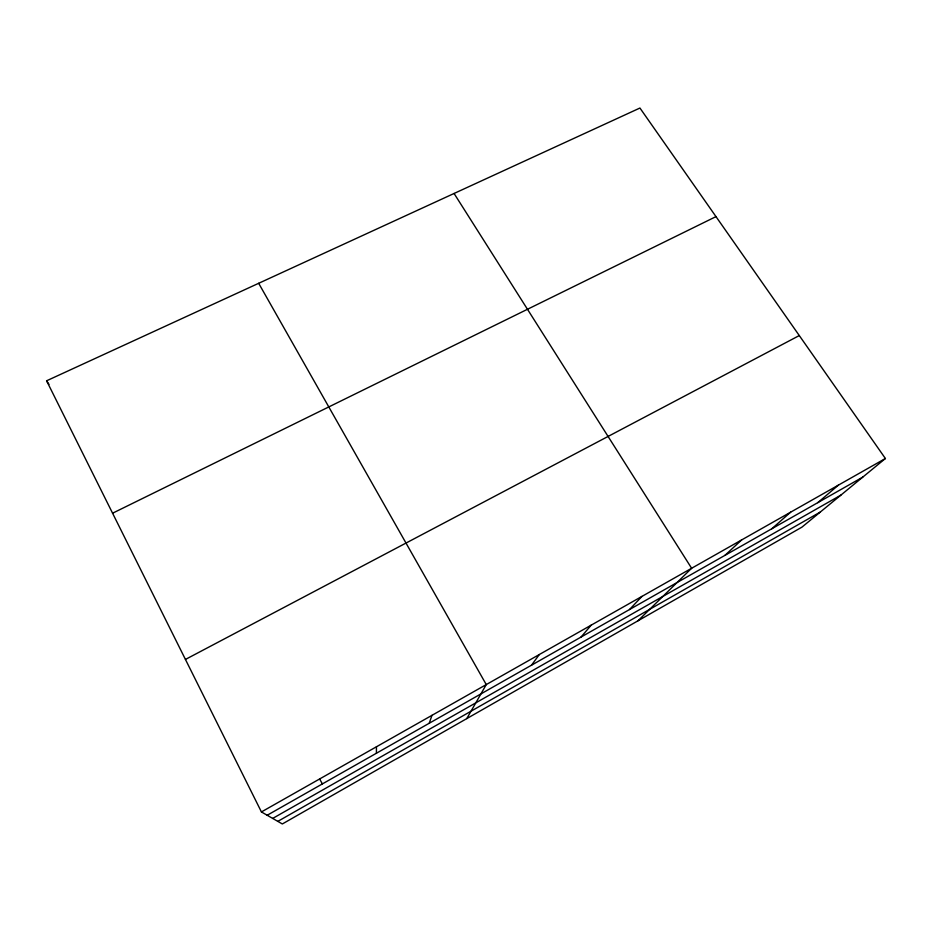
<?xml version="1.0" encoding="UTF-8"?>
<svg xmlns="http://www.w3.org/2000/svg" width="932" height="932" viewBox="0 0 932 932"><rect width="100%" height="100%" fill="white"/><g stroke="black" fill="none" stroke-linecap="round" stroke-linejoin="round"><path stroke-width="1.4" d="M376.412 753.242L376.446 746.777M429.233 723.255L431.982 715.322M466.781 718.595L486.259 684.577L258.677 283.293M531.508 665.18L539.325 654.52M581.032 637.069L591.214 625.127M629.519 609.54L641.973 596.387M637.977 620.805L691.626 568.264L454.07 193.472M724.91 555.39L741.674 539.908M771.812 528.759L790.627 512.181M817.76 502.674L838.52 485.048M885.4 458.509L801.939 527.139L282.326 823.97L261.426 811.935L46.6 380.792L639.934 108.03L885.4 458.509L261.426 811.935M277.818 821.372L820.253 512.076M267.193 815.255L862.764 477.114M272.692 818.424L840.862 495.137M185.445 659.437L799.283 335.555M112.586 513.206L715.986 216.62M46.6 380.792L48.977 384.368M319.606 778.977L322.402 783.905"/></g></svg>
